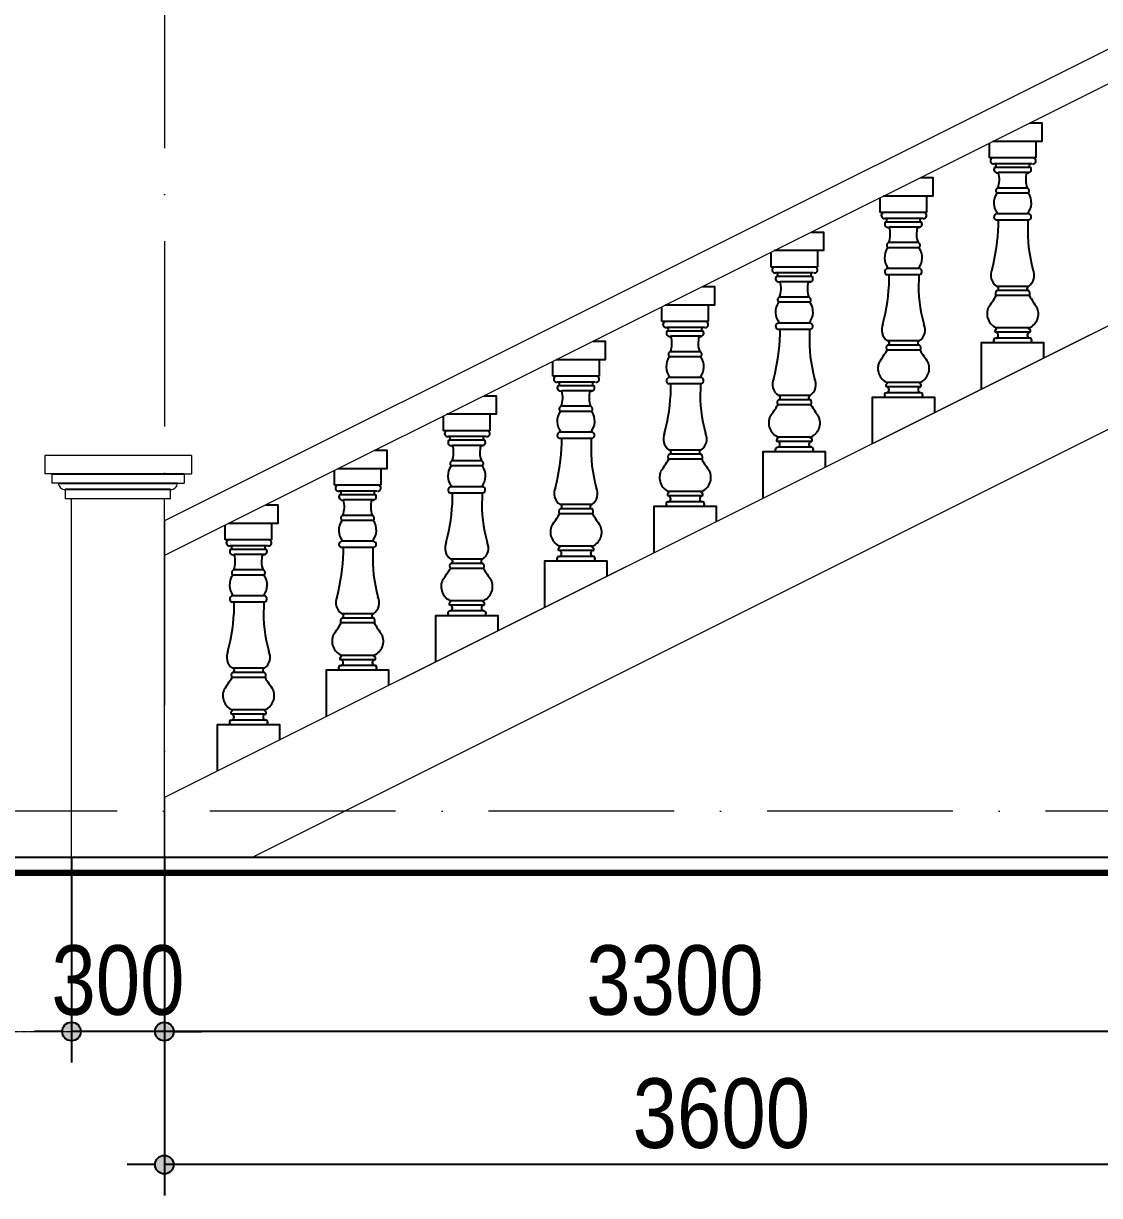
# Model space of a CAD drawing. Extents: x -79995 to 347433, y -157641 to 104789.
# Drawn here: x 68773 to 72251, y -30087 to -26298 of the extents above; entities that cross this region are included whole.
import ezdxf

# ---------------------------------------------------------------- set-up
doc = ezdxf.new("R2010")
doc.units = 0
doc.linetypes.add('ACAD_ISO10W100', pattern=[18, 12, -3, 0, -3])
doc.layers.get('DEFPOINTS').update_dxf_attribs({"linetype": 'CONTINUOUS'})
for name, color, linetype in [('DIM', 1, 'CONTINUOUS'), ('HATCH', 8, 'CONTINUOUS'), ('TUONG', 131, 'CONTINUOUS')]:
    doc.layers.add(name, color=color, linetype=linetype)
doc.layers.add('NET-THAY', color=2, linetype='CONTINUOUS', lineweight=13)
doc.layers.add('TRUC', color=24, linetype='CONTINUOUS', lineweight=0)
doc.styles.add('HEL-CONDENSE', font='')
doc.styles.get("Standard").update_dxf_attribs({"font": '', "height": 25})
doc.styles.get('HEL-CONDENSE').set_extended_font_data('VNI-Helve-Condense')
doc.styles.get('Standard').set_extended_font_data('VNI-Helve-Condense')
doc.dimstyles.new('D100', dxfattribs={"dimtxt": 225, "dimasz": 1.2, "dimexe": 100, "dimexo": 0, "dimgap": 50, "dimtad": 1, "dimdec": 0, "dimzin": 13, "dimdsep": 46, "dimtxsty": 'HEL-CONDENSE', "dimblk": 'D50', "dimcen": 0, "dimclrd": 1, "dimclre": 1, "dimclrt": 7, "dimadec": 0, "dimazin": 0, "dimtfac": 1, "dimtdec": 0, "dimtmove": 0, "dimatfit": 3, "dimldrblk": 'D50', "dimfxl": 1, "dimtolj": 1, "dimtzin": 13, "dimarcsym": 0})
doc.dimstyles.get("Standard").update_dxf_attribs({"dimtxt": 0.18, "dimasz": 0.18, "dimexe": 0.18, "dimexo": 0.0625, "dimgap": 0.09, "dimtad": 0, "dimtih": 1, "dimtoh": 1, "dimdec": 4, "dimzin": 0, "dimdsep": 46, "dimtxsty": 'Standard', "dimcen": 0.09, "dimadec": 0, "dimazin": 0, "dimtfac": 1, "dimtdec": 4, "dimtofl": 0, "dimtmove": 0, "dimatfit": 3, "dimfxl": 1, "dimtolj": 1, "dimtzin": 0, "dimarcsym": 0})

# ---------------------------------------------------------------- blocks, each defined once
blk = doc.blocks.new('D50')
at = {"layer": 'DIM'}
blk.add_hatch(color=256, dxfattribs=at).paths.add_polyline_path([(25, 0, 1), (-25, 0, 1)])
blk.add_line((25, 0), (100, 0), dxfattribs=at)
blk.add_circle((0, 0), 25, dxfattribs=at)
blk = doc.blocks.new('*D890')
at = {"layer": 'DEFPOINTS', "color": 0, "transparency": 16777216}
for p in [(69228.8, -29557.1), (72828.8, -29557.1), (69228.8, -29987.4)]:
    blk.add_point(p, dxfattribs=at)
at = {"layer": 'DIM', "color": 1, "lineweight": -2, "transparency": 16777216}
for p, q in [((69228.8, -29557.1), (69228.8, -30087.4)), ((72828.8, -29557.1), (72828.8, -30087.4)), ((72827.6, -29987.4), (69230, -29987.4))]:
    blk.add_line(p, q, dxfattribs=at)
at = {"layer": 'DIM', "color": 1, "lineweight": -2, "transparency": 16777216, "xscale": 1.199999999999999, "yscale": 1.199999999999999, "zscale": 1.199999999999999, "rotation": 180}
blk.add_blockref('D50', (69228.8, -29987.4), dxfattribs=at)
at = {"layer": 'DIM', "color": 1, "lineweight": -2, "transparency": 16777216, "xscale": 1.199999999999999, "yscale": 1.199999999999999, "zscale": 1.199999999999999}
blk.add_blockref('D50', (72828.8, -29987.4), dxfattribs=at)
at = {"layer": 'DIM', "color": 7, "transparency": 16777216, "insert": (71028.8, -29822.5), "char_height": 225, "attachment_point": 5, "style": 'HEL-CONDENSE'}
blk.add_mtext('\\A1;3600', dxfattribs=at)
blk = doc.blocks.new('*D1018')
at = {"layer": 'DEFPOINTS', "color": 0, "linetype": 'Continuous', "transparency": 16777216}
for p in [(69228.8, -28994.2), (72528.8, -28994.2), (69228.8, -29557.1)]:
    blk.add_point(p, dxfattribs=at)
at = {"layer": 'DIM', "color": 1, "linetype": 'Continuous', "lineweight": -2, "transparency": 16777216}
for p, q in [((69228.8, -28994.2), (69228.8, -29657.1)), ((72528.8, -28994.2), (72528.8, -29657.1)), ((72527.6, -29557.1), (69230, -29557.1))]:
    blk.add_line(p, q, dxfattribs=at)
at = {"layer": 'DIM', "color": 1, "linetype": 'Continuous', "lineweight": -2, "transparency": 16777216, "xscale": 1.199999999999999, "yscale": 1.199999999999999, "zscale": 1.199999999999999, "rotation": 180}
blk.add_blockref('D50', (69228.8, -29557.1), dxfattribs=at)
at = {"layer": 'DIM', "color": 1, "linetype": 'Continuous', "lineweight": -2, "transparency": 16777216, "xscale": 1.199999999999999, "yscale": 1.199999999999999, "zscale": 1.199999999999999}
blk.add_blockref('D50', (72528.8, -29557.1), dxfattribs=at)
at = {"layer": 'DIM', "color": 7, "linetype": 'Continuous', "transparency": 16777216, "insert": (70878.8, -29392.2), "char_height": 225, "attachment_point": 5, "style": 'HEL-CONDENSE'}
blk.add_mtext('\\A1;3300', dxfattribs=at)
blk = doc.blocks.new('*D1019')
at = {"layer": 'DEFPOINTS', "color": 0, "linetype": 'Continuous', "transparency": 16777216}
for p in [(68928.8, -28994.2), (69228.8, -28994.2), (68928.8, -29557.1)]:
    blk.add_point(p, dxfattribs=at)
at = {"layer": 'DIM', "color": 1, "linetype": 'Continuous', "lineweight": -2, "transparency": 16777216}
for p, q in [((68928.8, -28994.2), (68928.8, -29657.1)), ((69228.8, -28994.2), (69228.8, -29657.1)), ((69227.6, -29557.1), (68930, -29557.1))]:
    blk.add_line(p, q, dxfattribs=at)
at = {"layer": 'DIM', "color": 1, "linetype": 'Continuous', "lineweight": -2, "transparency": 16777216, "xscale": 1.199999999999999, "yscale": 1.199999999999999, "zscale": 1.199999999999999, "rotation": 180}
blk.add_blockref('D50', (68928.8, -29557.1), dxfattribs=at)
at = {"layer": 'DIM', "color": 1, "linetype": 'Continuous', "lineweight": -2, "transparency": 16777216, "xscale": 1.199999999999999, "yscale": 1.199999999999999, "zscale": 1.199999999999999}
blk.add_blockref('D50', (69228.8, -29557.1), dxfattribs=at)
at = {"layer": 'DIM', "color": 7, "linetype": 'Continuous', "transparency": 16777216, "insert": (69078.8, -29392.2), "char_height": 225, "attachment_point": 5, "style": 'HEL-CONDENSE'}
blk.add_mtext('\\A1;300', dxfattribs=at)

msp = doc.modelspace()

# ---------------------------------------------------------------- linework, layer by layer
at = {"layer": 'HATCH', "ltscale": 100}
for p, q in [((71894.87, -26732.575), (71894.87, -26684.955)), ((72044.87, -26679.458), (72044.87, -26732.575)), ((71909.56, -26732.575), (71894.87, -26732.575)), ((72032.226, -26751.533), (71910.025, -26751.533)), ((72033.919, -26732.575), (71910.33, -26732.575)), ((72044.87, -26732.575), (72033.919, -26732.575)), ((72028.313, -26763.626), (71911.427, -26763.626)), ((72023.074, -26780.149), (71924.406, -26780.149)), ((72017.241, -26830.037), (71922.499, -26830.037)), ((71542.084, -26908.968), (71542.084, -26861.348)), ((71692.084, -26855.851), (71692.084, -26908.968)), ((72020.415, -26846.292), (71919.325, -26846.292)), ((71556.774, -26908.968), (71542.084, -26908.968)), ((71679.44, -26927.926), (71557.239, -26927.926)), ((71681.133, -26908.968), (71557.544, -26908.968)), ((71675.527, -26940.019), (71558.641, -26940.019)), ((71692.084, -26908.968), (71681.133, -26908.968)), ((71917.182, -26933.981), (71917.182, -26933.981)), ((71924.182, -26949.919), (71924.182, -26933.981)), ((72019.297, -26933.981), (72019.297, -26949.919)), ((72022.558, -26933.981), (72022.558, -26933.981)), ((72022.558, -26933.981), (72022.558, -26933.981)), ((71670.288, -26956.542), (71571.62, -26956.542)), ((71664.455, -27006.43), (71569.713, -27006.43)), ((71189.298, -27085.361), (71189.298, -27037.741)), ((71339.298, -27032.244), (71339.298, -27085.361)), ((71667.629, -27022.686), (71566.539, -27022.686)), ((71203.988, -27085.361), (71189.298, -27085.361)), ((71328.347, -27085.361), (71204.758, -27085.361)), ((71339.298, -27085.361), (71328.347, -27085.361)), ((71326.653, -27104.319), (71204.453, -27104.319)), ((71322.741, -27116.413), (71205.855, -27116.413)), ((71317.502, -27132.935), (71218.834, -27132.935)), ((71564.396, -27110.374), (71564.396, -27110.374)), ((71571.396, -27126.312), (71571.396, -27110.374)), ((71666.511, -27110.374), (71666.511, -27126.312)), ((71669.772, -27110.374), (71669.772, -27110.374)), ((71669.772, -27110.374), (71669.772, -27110.374)), ((70986.512, -27208.637), (70986.512, -27261.754)), ((71314.843, -27199.079), (71213.753, -27199.079)), ((71311.669, -27182.823), (71216.927, -27182.823)), ((70836.512, -27261.754), (70836.512, -27214.134)), ((70851.201, -27261.754), (70836.512, -27261.754)), ((70973.867, -27280.712), (70851.666, -27280.712)), ((70975.561, -27261.754), (70851.972, -27261.754)), ((70986.512, -27261.754), (70975.561, -27261.754)), ((71917.801, -27285.89), (71917.801, -27282.387)), ((72022.94, -27282.387), (71917.801, -27282.387)), ((72022.94, -27285.89), (72022.94, -27282.387)), ((70969.955, -27292.806), (70853.068, -27292.806)), ((70964.716, -27309.328), (70866.048, -27309.328)), ((71211.61, -27286.767), (71211.61, -27286.767)), ((71218.61, -27302.705), (71218.61, -27286.767)), ((71313.725, -27286.767), (71313.725, -27302.705)), ((71316.986, -27286.767), (71316.986, -27286.767)), ((71316.986, -27286.767), (71316.986, -27286.767)), ((71916.581, -27296.401), (71914.312, -27296.401)), ((71914.312, -27315.417), (71916.581, -27315.417)), ((72024.16, -27296.401), (71916.581, -27296.401)), ((72024.113, -27315.417), (71916.581, -27315.417)), ((72024.16, -27296.401), (72026.429, -27296.401)), ((72026.429, -27315.417), (72024.16, -27315.417)), ((70958.882, -27359.216), (70864.141, -27359.216)), ((71869.87, -27329.456), (72069.87, -27329.456)), ((71909.608, -27328.683), (71909.608, -27325.928)), ((72031.132, -27329.456), (72031.132, -27325.928)), ((72069.87, -27329.456), (72069.87, -27380.079)), ((70483.726, -27438.147), (70483.726, -27390.527)), ((70633.726, -27385.03), (70633.726, -27438.147)), ((70962.057, -27375.472), (70860.967, -27375.472)), ((70498.415, -27438.147), (70483.726, -27438.147)), ((70621.081, -27457.105), (70498.88, -27457.105)), ((70622.774, -27438.147), (70499.186, -27438.147)), ((70617.169, -27469.199), (70500.282, -27469.199)), ((70633.726, -27438.147), (70622.774, -27438.147)), ((70858.824, -27463.161), (70858.824, -27463.161)), ((70865.824, -27479.098), (70865.824, -27463.161)), ((70960.938, -27463.161), (70960.938, -27479.098)), ((70964.2, -27463.161), (70964.2, -27463.161)), ((70964.2, -27463.161), (70964.2, -27463.161)), ((71563.795, -27472.794), (71561.526, -27472.794)), ((71671.373, -27472.794), (71563.795, -27472.794)), ((71565.015, -27462.283), (71565.015, -27458.78)), ((71670.154, -27458.78), (71565.015, -27458.78)), ((71670.154, -27462.283), (71670.154, -27458.78)), ((71671.373, -27472.794), (71673.643, -27472.794)), ((70611.93, -27485.721), (70513.261, -27485.721)), ((71517.084, -27505.849), (71717.084, -27505.849)), ((71556.822, -27505.076), (71556.822, -27502.321)), ((71561.526, -27491.81), (71563.795, -27491.81)), ((71671.327, -27491.81), (71563.795, -27491.81)), ((71673.643, -27491.81), (71671.373, -27491.81)), ((71678.346, -27505.849), (71678.346, -27502.321)), ((71717.084, -27505.849), (71717.084, -27556.472)), ((70606.096, -27535.609), (70511.355, -27535.609)), ((70130.939, -27614.54), (70130.939, -27566.92)), ((70280.939, -27561.423), (70280.939, -27614.54)), ((70609.271, -27551.865), (70508.181, -27551.865)), ((70145.629, -27614.54), (70130.939, -27614.54)), ((70269.988, -27614.54), (70146.4, -27614.54)), ((70280.939, -27614.54), (70269.988, -27614.54)), ((70268.295, -27633.498), (70146.094, -27633.498)), ((70264.383, -27645.592), (70147.496, -27645.592)), ((70259.143, -27662.114), (70160.475, -27662.114)), ((70506.037, -27639.554), (70506.037, -27639.554)), ((70513.037, -27655.491), (70513.037, -27639.554)), ((70608.152, -27639.554), (70608.152, -27655.491)), ((70611.414, -27639.554), (70611.414, -27639.554)), ((70611.414, -27639.554), (70611.414, -27639.554)), ((71211.009, -27649.188), (71208.739, -27649.188)), ((71318.587, -27649.188), (71211.009, -27649.188)), ((71212.229, -27638.677), (71212.229, -27635.173)), ((71317.367, -27635.173), (71212.229, -27635.173)), ((71317.367, -27638.677), (71317.367, -27635.173)), ((71318.587, -27649.188), (71320.857, -27649.188)), ((71164.298, -27682.242), (71364.298, -27682.242)), ((71204.036, -27681.469), (71204.036, -27678.714)), ((71208.739, -27668.203), (71211.009, -27668.203)), ((71318.541, -27668.203), (71211.009, -27668.203)), ((71320.857, -27668.203), (71318.587, -27668.203)), ((71325.56, -27682.242), (71325.56, -27678.714)), ((71364.298, -27682.242), (71364.298, -27732.865)), ((69928.153, -27737.816), (69928.153, -27790.933)), ((70256.484, -27728.258), (70155.394, -27728.258)), ((70253.31, -27712.002), (70158.569, -27712.002)), ((69778.153, -27790.933), (69778.153, -27743.313)), ((69792.843, -27790.933), (69778.153, -27790.933)), ((69915.509, -27809.891), (69793.308, -27809.891)), ((69917.202, -27790.933), (69793.613, -27790.933)), ((69928.153, -27790.933), (69917.202, -27790.933)), ((70153.251, -27815.947), (70153.251, -27815.947)), ((70160.251, -27831.884), (70160.251, -27815.947)), ((70255.366, -27815.947), (70255.366, -27831.884)), ((70258.628, -27815.947), (70258.628, -27815.947)), ((70258.628, -27815.947), (70258.628, -27815.947)), ((70859.442, -27815.07), (70859.442, -27811.566)), ((70964.581, -27811.566), (70859.442, -27811.566)), ((70964.581, -27815.07), (70964.581, -27811.566)), ((69911.596, -27821.985), (69794.71, -27821.985)), ((69906.357, -27838.507), (69807.689, -27838.507)), ((70858.223, -27825.581), (70855.953, -27825.581)), ((70855.953, -27844.597), (70858.223, -27844.597)), ((70965.801, -27825.581), (70858.223, -27825.581)), ((70965.755, -27844.597), (70858.223, -27844.597)), ((70965.801, -27825.581), (70968.07, -27825.581)), ((70968.07, -27844.597), (70965.801, -27844.597)), ((69900.524, -27888.395), (69805.782, -27888.395)), ((70811.512, -27858.635), (71011.512, -27858.635)), ((70851.25, -27857.862), (70851.25, -27855.107)), ((70972.774, -27858.635), (70972.774, -27855.107)), ((71011.512, -27858.635), (71011.512, -27909.258)), ((69425.367, -27967.326), (69425.367, -27919.707)), ((69575.367, -27914.209), (69575.367, -27967.326)), ((69903.698, -27904.651), (69802.608, -27904.651)), ((69440.057, -27967.326), (69425.367, -27967.326)), ((69564.416, -27967.326), (69440.827, -27967.326)), ((69575.367, -27967.326), (69564.416, -27967.326)), ((69562.723, -27986.284), (69440.522, -27986.284)), ((69558.81, -27998.378), (69441.924, -27998.378)), ((69800.465, -27992.34), (69800.465, -27992.34)), ((69807.465, -28008.278), (69807.465, -27992.34)), ((69902.58, -27992.34), (69902.58, -28008.278)), ((69905.841, -27992.34), (69905.841, -27992.34)), ((69905.841, -27992.34), (69905.841, -27992.34)), ((70505.436, -28001.974), (70503.167, -28001.974)), ((70613.015, -28001.974), (70505.436, -28001.974)), ((70506.656, -27991.463), (70506.656, -27987.959)), ((70611.795, -27987.959), (70506.656, -27987.959)), ((70611.795, -27991.463), (70611.795, -27987.959)), ((70613.015, -28001.974), (70615.284, -28001.974)), ((69553.571, -28014.9), (69454.903, -28014.9)), ((70458.726, -28035.028), (70658.726, -28035.028)), ((70498.464, -28034.255), (70498.464, -28031.501)), ((70503.167, -28020.99), (70505.436, -28020.99)), ((70612.969, -28020.99), (70505.436, -28020.99)), ((70615.284, -28020.99), (70613.015, -28020.99)), ((70619.988, -28035.028), (70619.988, -28031.501)), ((70658.726, -28035.028), (70658.726, -28085.651)), ((69550.912, -28081.044), (69449.822, -28081.044)), ((69547.738, -28064.788), (69452.996, -28064.788)), ((69447.679, -28168.733), (69447.679, -28168.733)), ((69454.679, -28184.671), (69454.679, -28168.733)), ((69549.794, -28168.733), (69549.794, -28184.671)), ((69553.055, -28168.733), (69553.055, -28168.733)), ((69553.055, -28168.733), (69553.055, -28168.733)), ((70152.65, -28178.367), (70150.381, -28178.367)), ((70260.229, -28178.367), (70152.65, -28178.367)), ((70153.87, -28167.856), (70153.87, -28164.352)), ((70259.009, -28164.352), (70153.87, -28164.352)), ((70259.009, -28167.856), (70259.009, -28164.352)), ((70260.229, -28178.367), (70262.498, -28178.367)), ((70105.939, -28211.421), (70305.939, -28211.421)), ((70145.678, -28210.648), (70145.678, -28207.894)), ((70150.381, -28197.383), (70152.65, -28197.383)), ((70260.183, -28197.383), (70152.65, -28197.383)), ((70262.498, -28197.383), (70260.229, -28197.383)), ((70267.201, -28211.421), (70267.201, -28207.894)), ((70305.939, -28211.421), (70305.939, -28262.044)), ((69801.084, -28344.249), (69801.084, -28340.745)), ((69906.223, -28340.745), (69801.084, -28340.745)), ((69906.223, -28344.249), (69906.223, -28340.745)), ((69792.891, -28387.042), (69792.891, -28384.287)), ((69799.864, -28354.76), (69797.595, -28354.76)), ((69797.595, -28373.776), (69799.864, -28373.776)), ((69907.443, -28354.76), (69799.864, -28354.76)), ((69907.396, -28373.776), (69799.864, -28373.776)), ((69907.443, -28354.76), (69909.712, -28354.76)), ((69909.712, -28373.776), (69907.443, -28373.776)), ((69914.415, -28387.814), (69914.415, -28384.287)), ((69753.153, -28387.814), (69953.153, -28387.814)), ((69953.153, -28387.814), (69953.153, -28438.437)), ((69447.078, -28531.153), (69444.809, -28531.153)), ((69554.656, -28531.153), (69447.078, -28531.153)), ((69448.298, -28520.642), (69448.298, -28517.138)), ((69553.437, -28517.138), (69448.298, -28517.138)), ((69553.437, -28520.642), (69553.437, -28517.138)), ((69554.656, -28531.153), (69556.926, -28531.153)), ((69400.367, -28564.207), (69600.367, -28564.207)), ((69440.105, -28563.435), (69440.105, -28560.68)), ((69444.809, -28550.169), (69447.078, -28550.169)), ((69554.61, -28550.169), (69447.078, -28550.169)), ((69556.926, -28550.169), (69554.656, -28550.169)), ((69561.629, -28564.207), (69561.629, -28560.68)), ((69600.367, -28564.207), (69600.367, -28614.83))]:
    msp.add_line(p, q, dxfattribs=at)
at = {"layer": 'HATCH'}
for p, q in [((72022.558, -26933.981), (71917.182, -26933.981)), ((72017.131, -26913.677), (71922.61, -26913.677)), ((71924.182, -26949.919), (71924.182, -26949.919)), ((71664.345, -27090.07), (71569.823, -27090.07)), ((71669.772, -27110.374), (71564.396, -27110.374)), ((71571.396, -27126.312), (71571.396, -27126.312)), ((72022.115, -27147.884), (71918.626, -27147.884)), ((72022.115, -27161.677), (71918.626, -27161.677)), ((72023.731, -27177.815), (71917.01, -27177.815)), ((71311.559, -27266.463), (71217.037, -27266.463)), ((71316.986, -27286.767), (71211.61, -27286.767)), ((71218.61, -27302.705), (71218.61, -27302.705)), ((71670.945, -27354.208), (71564.223, -27354.208)), ((71669.329, -27324.277), (71565.84, -27324.277)), ((71669.329, -27338.071), (71565.84, -27338.071)), ((70964.2, -27463.161), (70858.824, -27463.161)), ((70958.772, -27442.856), (70864.251, -27442.856)), ((70865.824, -27479.098), (70865.824, -27479.098)), ((71316.543, -27500.67), (71213.053, -27500.67)), ((71318.159, -27530.601), (71211.437, -27530.601)), ((71316.543, -27514.464), (71213.053, -27514.464)), ((70605.986, -27619.249), (70511.465, -27619.249)), ((70611.414, -27639.554), (70506.037, -27639.554)), ((70513.037, -27655.491), (70513.037, -27655.491)), ((70963.756, -27677.063), (70860.267, -27677.063)), ((70963.756, -27690.857), (70860.267, -27690.857)), ((70965.373, -27706.994), (70858.651, -27706.994)), ((70258.628, -27815.947), (70153.251, -27815.947)), ((70253.2, -27795.643), (70158.679, -27795.643)), ((70160.251, -27831.884), (70160.251, -27831.884)), ((70610.97, -27853.456), (70507.481, -27853.456)), ((70612.586, -27883.388), (70505.865, -27883.388)), ((70610.97, -27867.25), (70507.481, -27867.25)), ((69905.841, -27992.34), (69800.465, -27992.34)), ((69900.414, -27972.036), (69805.893, -27972.036)), ((69807.465, -28008.278), (69807.465, -28008.278)), ((70258.184, -28029.849), (70154.695, -28029.849)), ((70259.8, -28059.781), (70153.079, -28059.781)), ((70258.184, -28043.643), (70154.695, -28043.643)), ((69547.628, -28148.429), (69453.106, -28148.429)), ((69553.055, -28168.733), (69447.679, -28168.733)), ((69454.679, -28184.671), (69454.679, -28184.671)), ((69905.398, -28206.242), (69801.909, -28206.242)), ((69905.398, -28220.036), (69801.909, -28220.036)), ((69907.014, -28236.174), (69800.293, -28236.174)), ((69552.612, -28382.635), (69449.123, -28382.635)), ((69554.228, -28412.567), (69447.507, -28412.567)), ((69552.612, -28396.429), (69449.123, -28396.429))]:
    msp.add_line(p, q, dxfattribs=at)
at = {"layer": 'HATCH', "linetype": 'Continuous'}
for p, q in [((68864.751, -27754.245), (69292.751, -27754.245)), ((68886.751, -27784.245), (69270.751, -27784.245)), ((69248.751, -27804.245), (68908.751, -27804.245))]:
    msp.add_line(p, q, dxfattribs=at)
at = {"layer": 'HATCH', "ltscale": 100}
for points in [[(72025.865, -26619.458), (72064.87, -26619.458), (72064.87, -26679.458), (71905.865, -26679.458)], [(71673.079, -26795.851), (71712.084, -26795.851), (71712.084, -26855.851), (71553.079, -26855.851)], [(71320.293, -26972.244), (71359.297, -26972.244), (71359.297, -27032.244), (71200.293, -27032.244)], [(70967.506, -27148.637), (71006.511, -27148.637), (71006.511, -27208.637), (70847.506, -27208.637)], [(70614.72, -27325.03), (70653.725, -27325.03), (70653.725, -27385.03), (70494.72, -27385.03)], [(71869.87, -27480.079), (71869.87, -27329.456), (72069.87, -27329.456), (72069.87, -27380.079)], [(70261.934, -27501.423), (70300.939, -27501.423), (70300.939, -27561.423), (70141.934, -27561.423)], [(71517.084, -27656.472), (71517.084, -27505.849), (71717.084, -27505.849), (71717.084, -27556.472)], [(69909.148, -27677.816), (69948.153, -27677.816), (69948.153, -27737.816), (69789.148, -27737.816)], [(71164.298, -27832.865), (71164.298, -27682.242), (71364.298, -27682.242), (71364.298, -27732.865)], [(69556.362, -27854.209), (69595.367, -27854.209), (69595.367, -27914.209), (69436.362, -27914.209)], [(70811.512, -28009.258), (70811.512, -27858.635), (71011.512, -27858.635), (71011.512, -27909.258)], [(70458.726, -28185.651), (70458.726, -28035.028), (70658.726, -28035.028), (70658.726, -28085.651)], [(70105.939, -28362.044), (70105.939, -28211.421), (70305.939, -28211.421), (70305.939, -28262.044)], [(69753.153, -28538.437), (69753.153, -28387.814), (69953.153, -28387.814), (69953.153, -28438.437)], [(69400.367, -28714.83), (69400.367, -28564.207), (69600.367, -28564.207), (69600.367, -28614.83)]]:
    msp.add_lwpolyline(points, dxfattribs=at)
for centre, radius, start, end in [((71908.064, -26742.063), 9.605, 81.040631, 278.959369), ((71910.47, -26757.592), 6.11, 279.007448, 98.571037), ((72029.27, -26757.592), 6.11, 81.428963, 260.992552), ((72035.415, -26742.063), 9.605, 261.040631, 98.959369), ((71920.536, -26769.83), 11.021, 145.744992, 290.557589), ((71848.228, -26802.218), 79.31, 339.466044, 16.156511), ((72091.512, -26802.218), 79.31, 163.843489, 200.533956), ((72019.204, -26769.83), 11.021, 249.442411, 34.255008), ((71925.156, -26838.993), 9.342, 106.5212, 231.380323), ((72014.584, -26838.993), 9.342, 308.619677, 73.4788), ((71963.797, -26878.293), 54.789, 144.262557, 219.808496), ((71977.069, -26877.952), 53.677, 318.275356, 36.14377), ((71555.278, -26918.456), 9.605, 81.040631, 278.959369), ((71567.75, -26946.223), 11.021, 145.744992, 290.557589), ((71557.684, -26933.985), 6.11, 279.007448, 98.571037), ((71666.418, -26946.223), 11.021, 249.442411, 34.255008), ((71676.484, -26933.985), 6.11, 81.428963, 260.992552), ((71682.629, -26918.456), 9.605, 261.040631, 98.959369), ((71920.176, -26923.904), 10.513, 76.617422, 253.451061), ((72019.564, -26923.904), 10.513, 286.548939, 103.382578), ((71495.442, -26978.611), 79.31, 339.466044, 16.156511), ((71738.726, -26978.611), 79.31, 163.843489, 200.533956), ((71272.871, -26930.538), 651.6, 345.581319, 358.295588), ((72466.806, -26970.634), 447.989, 177.349759, 195.823706), ((71572.37, -27015.386), 9.342, 106.5212, 231.380323), ((71661.798, -27015.386), 9.342, 308.619677, 73.4788), ((71611.011, -27054.686), 54.789, 144.262557, 219.808496), ((71624.282, -27054.345), 53.677, 318.275356, 36.14377), ((71202.492, -27094.849), 9.605, 81.040631, 278.959369), ((71329.843, -27094.849), 9.605, 261.040631, 98.959369), ((71567.39, -27100.297), 10.513, 76.617422, 253.451061), ((71666.778, -27100.297), 10.513, 286.548939, 103.382578), ((71943.236, -27111.824), 43.657, 154.152613, 235.686764), ((71996.504, -27111.824), 43.657, 304.313236, 25.847387), ((71214.964, -27122.616), 11.021, 145.744992, 290.557589), ((71204.898, -27110.378), 6.11, 279.007448, 98.571037), ((71142.656, -27155.004), 79.31, 339.466044, 16.156511), ((71385.94, -27155.004), 79.31, 163.843489, 200.533956), ((71313.632, -27122.616), 11.021, 249.442411, 34.255008), ((71323.698, -27110.378), 6.11, 81.428963, 260.992552), ((70920.085, -27106.932), 651.6, 345.581319, 358.295588), ((72114.02, -27147.027), 447.989, 177.349759, 195.823706), ((71926.052, -27170.571), 11.586, 129.862327, 218.700417), ((71917.707, -27154.781), 6.958, 277.583686, 82.416314), ((72023.033, -27154.781), 6.958, 97.583686, 262.416314), ((72014.689, -27170.571), 11.586, 321.299583, 50.137673), ((71258.225, -27231.079), 54.789, 144.262557, 219.808496), ((71219.584, -27191.78), 9.342, 106.5212, 231.380323), ((71271.496, -27230.738), 53.677, 318.275356, 36.14377), ((71309.012, -27191.78), 9.342, 308.619677, 73.4788), ((71464.713, -26903.153), 529.161, 323.871034, 328.731295), ((72476.028, -26903.153), 529.161, 211.268705, 216.128966), ((71937.222, -27236.441), 49.882, 154.732845, 247.086312), ((72003.518, -27236.441), 49.882, 292.913688, 25.267155), ((70849.706, -27271.242), 9.605, 81.040631, 278.959369), ((70852.112, -27286.771), 6.11, 279.007448, 98.571037), ((70970.911, -27286.771), 6.11, 81.428963, 260.992552), ((70977.056, -27271.242), 9.605, 261.040631, 98.959369), ((71214.604, -27276.69), 10.513, 76.617422, 253.451061), ((71313.992, -27276.69), 10.513, 286.548939, 103.382578), ((71590.45, -27288.217), 43.657, 154.152613, 235.686764), ((71643.718, -27288.217), 43.657, 304.313236, 25.847387), ((70862.178, -27299.009), 11.021, 145.744992, 290.557589), ((70789.87, -27331.397), 79.31, 339.466044, 16.156511), ((71033.154, -27331.397), 79.31, 163.843489, 200.533956), ((70960.846, -27299.009), 11.021, 249.442411, 34.255008), ((70567.298, -27283.325), 651.6, 345.581319, 358.295588), ((71761.234, -27323.42), 447.989, 177.349759, 195.823706), ((71915.47, -27322.243), 6.923, 99.626037, 212.158594), ((71919.322, -27292.23), 6.519, 103.492344, 219.781058), ((71913.627, -27305.909), 9.956, 287.261156, 72.738844), ((72027.114, -27305.909), 9.956, 107.261156, 252.738844), ((72021.419, -27292.23), 6.519, 320.218942, 76.507656), ((72025.271, -27322.243), 6.923, 327.841406, 80.373963), ((70866.798, -27368.173), 9.342, 106.5212, 231.380323), ((70956.226, -27368.173), 9.342, 308.619677, 73.4788), ((71111.927, -27079.546), 529.161, 323.871034, 328.731295), ((71573.266, -27346.964), 11.586, 129.862327, 218.700417), ((71564.921, -27331.174), 6.958, 277.583686, 82.416314), ((71670.247, -27331.174), 6.958, 97.583686, 262.416314), ((71661.903, -27346.964), 11.586, 321.299583, 50.137673), ((72123.241, -27079.546), 529.161, 211.268705, 216.128966), ((70905.439, -27407.472), 54.789, 144.262557, 219.808496), ((70918.71, -27407.131), 53.677, 318.275356, 36.14377), ((71584.436, -27412.834), 49.882, 154.732845, 247.086312), ((71650.732, -27412.834), 49.882, 292.913688, 25.267155), ((70496.919, -27447.635), 9.605, 81.040631, 278.959369), ((70509.391, -27475.402), 11.021, 145.744992, 290.557589), ((70499.326, -27463.164), 6.11, 279.007448, 98.571037), ((70608.06, -27475.402), 11.021, 249.442411, 34.255008), ((70618.125, -27463.164), 6.11, 81.428963, 260.992552), ((70624.27, -27447.635), 9.605, 261.040631, 98.959369), ((70861.818, -27453.084), 10.513, 76.617422, 253.451061), ((70961.206, -27453.084), 10.513, 286.548939, 103.382578), ((71237.664, -27464.61), 43.657, 154.152613, 235.686764), ((71290.932, -27464.61), 43.657, 304.313236, 25.847387), ((71566.536, -27468.623), 6.519, 103.492344, 219.781058), ((71560.841, -27482.302), 9.956, 287.261156, 72.738844), ((71674.328, -27482.302), 9.956, 107.261156, 252.738844), ((71668.633, -27468.623), 6.519, 320.218942, 76.507656), ((70437.083, -27507.79), 79.31, 339.466044, 16.156511), ((70680.368, -27507.79), 79.31, 163.843489, 200.533956), ((70214.512, -27459.718), 651.6, 345.581319, 358.295588), ((71408.448, -27499.813), 447.989, 177.349759, 195.823706), ((71212.135, -27507.567), 6.958, 277.583686, 82.416314), ((71317.461, -27507.567), 6.958, 97.583686, 262.416314), ((71562.683, -27498.636), 6.923, 99.626037, 212.158594), ((71672.485, -27498.636), 6.923, 327.841406, 80.373963), ((70514.011, -27544.566), 9.342, 106.5212, 231.380323), ((70603.44, -27544.566), 9.342, 308.619677, 73.4788), ((70759.141, -27255.939), 529.161, 323.871034, 328.731295), ((71220.48, -27523.357), 11.586, 129.862327, 218.700417), ((71309.116, -27523.357), 11.586, 321.299583, 50.137673), ((71770.455, -27255.939), 529.161, 211.268705, 216.128966), ((70552.653, -27583.865), 54.789, 144.262557, 219.808496), ((70565.924, -27583.524), 53.677, 318.275356, 36.14377), ((71231.65, -27589.227), 49.882, 154.732845, 247.086312), ((71297.946, -27589.227), 49.882, 292.913688, 25.267155), ((70144.133, -27624.028), 9.605, 81.040631, 278.959369), ((70271.484, -27624.028), 9.605, 261.040631, 98.959369), ((70509.032, -27629.477), 10.513, 76.617422, 253.451061), ((70608.419, -27629.477), 10.513, 286.548939, 103.382578), ((70884.878, -27641.003), 43.657, 154.152613, 235.686764), ((70938.146, -27641.003), 43.657, 304.313236, 25.847387), ((70156.605, -27651.795), 11.021, 145.744992, 290.557589), ((70146.54, -27639.557), 6.11, 279.007448, 98.571037), ((70084.297, -27684.183), 79.31, 339.466044, 16.156511), ((70327.581, -27684.183), 79.31, 163.843489, 200.533956), ((70255.273, -27651.795), 11.021, 249.442411, 34.255008), ((70265.339, -27639.557), 6.11, 81.428963, 260.992552), ((69861.726, -27636.111), 651.6, 345.581319, 358.295588), ((71055.662, -27676.206), 447.989, 177.349759, 195.823706), ((71213.75, -27645.016), 6.519, 103.492344, 219.781058), ((71208.054, -27658.695), 9.956, 287.261156, 72.738844), ((71321.542, -27658.695), 9.956, 107.261156, 252.738844), ((71315.846, -27645.016), 6.519, 320.218942, 76.507656), ((70867.693, -27699.75), 11.586, 129.862327, 218.700417), ((70859.349, -27683.96), 6.958, 277.583686, 82.416314), ((70964.675, -27683.96), 6.958, 97.583686, 262.416314), ((70956.33, -27699.75), 11.586, 321.299583, 50.137673), ((71209.897, -27675.029), 6.923, 99.626037, 212.158594), ((71319.699, -27675.029), 6.923, 327.841406, 80.373963), ((70199.866, -27760.258), 54.789, 144.262557, 219.808496), ((70161.225, -27720.959), 9.342, 106.5212, 231.380323), ((70213.138, -27759.918), 53.677, 318.275356, 36.14377), ((70250.654, -27720.959), 9.342, 308.619677, 73.4788), ((70406.355, -27432.332), 529.161, 323.871034, 328.731295), ((71417.669, -27432.332), 529.161, 211.268705, 216.128966), ((70878.864, -27765.62), 49.882, 154.732845, 247.086312), ((70945.16, -27765.62), 49.882, 292.913688, 25.267155), ((69791.347, -27800.421), 9.605, 81.040631, 278.959369), ((69793.753, -27815.951), 6.11, 279.007448, 98.571037), ((69912.553, -27815.951), 6.11, 81.428963, 260.992552), ((69918.698, -27800.421), 9.605, 261.040631, 98.959369), ((70156.246, -27805.87), 10.513, 76.617422, 253.451061), ((70255.633, -27805.87), 10.513, 286.548939, 103.382578), ((70532.091, -27817.396), 43.657, 154.152613, 235.686764), ((70585.36, -27817.396), 43.657, 304.313236, 25.847387), ((70860.963, -27821.409), 6.519, 103.492344, 219.781058), ((70963.06, -27821.409), 6.519, 320.218942, 76.507656), ((69803.819, -27828.188), 11.021, 145.744992, 290.557589), ((69731.511, -27860.576), 79.31, 339.466044, 16.156511), ((69974.795, -27860.576), 79.31, 163.843489, 200.533956), ((69902.487, -27828.188), 11.021, 249.442411, 34.255008), ((69508.94, -27812.504), 651.6, 345.581319, 358.295588), ((70702.876, -27852.599), 447.989, 177.349759, 195.823706), ((70506.563, -27860.353), 6.958, 277.583686, 82.416314), ((70611.889, -27860.353), 6.958, 97.583686, 262.416314), ((70857.111, -27851.422), 6.923, 99.626037, 212.158594), ((70855.268, -27835.089), 9.956, 287.261156, 72.738844), ((70968.755, -27835.089), 9.956, 107.261156, 252.738844), ((70966.913, -27851.422), 6.923, 327.841406, 80.373963), ((69808.439, -27897.352), 9.342, 106.5212, 231.380323), ((69897.867, -27897.352), 9.342, 308.619677, 73.4788), ((70053.568, -27608.725), 529.161, 323.871034, 328.731295), ((70514.907, -27876.143), 11.586, 129.862327, 218.700417), ((70603.544, -27876.143), 11.586, 321.299583, 50.137673), ((71064.883, -27608.725), 529.161, 211.268705, 216.128966), ((69847.08, -27936.651), 54.789, 144.262557, 219.808496), ((69860.352, -27936.311), 53.677, 318.275356, 36.14377), ((70526.078, -27942.013), 49.882, 154.732845, 247.086312), ((70592.374, -27942.013), 49.882, 292.913688, 25.267155), ((69438.561, -27976.814), 9.605, 81.040631, 278.959369), ((69565.912, -27976.814), 9.605, 261.040631, 98.959369), ((69451.033, -28004.581), 11.021, 145.744992, 290.557589), ((69440.967, -27992.344), 6.11, 279.007448, 98.571037), ((69549.701, -28004.581), 11.021, 249.442411, 34.255008), ((69559.767, -27992.344), 6.11, 81.428963, 260.992552), ((69803.459, -27982.263), 10.513, 76.617422, 253.451061), ((69902.847, -27982.263), 10.513, 286.548939, 103.382578), ((70179.305, -27993.789), 43.657, 154.152613, 235.686764), ((70232.573, -27993.789), 43.657, 304.313236, 25.847387), ((70508.177, -27997.802), 6.519, 103.492344, 219.781058), ((70502.482, -28011.482), 9.956, 287.261156, 72.738844), ((70615.969, -28011.482), 9.956, 107.261156, 252.738844), ((70610.274, -27997.802), 6.519, 320.218942, 76.507656), ((69378.725, -28036.969), 79.31, 339.466044, 16.156511), ((69622.009, -28036.969), 79.31, 163.843489, 200.533956), ((69156.154, -27988.897), 651.6, 345.581319, 358.295588), ((70350.089, -28028.992), 447.989, 177.349759, 195.823706), ((70153.777, -28036.746), 6.958, 277.583686, 82.416314), ((70259.102, -28036.746), 6.958, 97.583686, 262.416314), ((70504.325, -28027.815), 6.923, 99.626037, 212.158594), ((70614.126, -28027.815), 6.923, 327.841406, 80.373963), ((69494.294, -28113.045), 54.789, 144.262557, 219.808496), ((69455.653, -28073.745), 9.342, 106.5212, 231.380323), ((69507.565, -28112.704), 53.677, 318.275356, 36.14377), ((69545.081, -28073.745), 9.342, 308.619677, 73.4788), ((69700.782, -27785.118), 529.161, 323.871034, 328.731295), ((70162.121, -28052.536), 11.586, 129.862327, 218.700417), ((70250.758, -28052.536), 11.586, 321.299583, 50.137673), ((70712.097, -27785.118), 529.161, 211.268705, 216.128966), ((70173.291, -28118.406), 49.882, 154.732845, 247.086312), ((70239.588, -28118.406), 49.882, 292.913688, 25.267155), ((69450.673, -28158.656), 10.513, 76.617422, 253.451061), ((69550.061, -28158.656), 10.513, 286.548939, 103.382578), ((69826.519, -28170.182), 43.657, 154.152613, 235.686764), ((69879.787, -28170.182), 43.657, 304.313236, 25.847387), ((68803.368, -28165.29), 651.6, 345.581319, 358.295588), ((69997.303, -28205.385), 447.989, 177.349759, 195.823706), ((70155.391, -28174.195), 6.519, 103.492344, 219.781058), ((70149.696, -28187.875), 9.956, 287.261156, 72.738844), ((70263.183, -28187.875), 9.956, 107.261156, 252.738844), ((70257.488, -28174.195), 6.519, 320.218942, 76.507656), ((69809.335, -28228.929), 11.586, 129.862327, 218.700417), ((69800.99, -28213.139), 6.958, 277.583686, 82.416314), ((69906.316, -28213.139), 6.958, 97.583686, 262.416314), ((69897.972, -28228.929), 11.586, 321.299583, 50.137673), ((70151.539, -28204.209), 6.923, 99.626037, 212.158594), ((70261.34, -28204.209), 6.923, 327.841406, 80.373963), ((69347.996, -27961.511), 529.161, 323.871034, 328.731295), ((70359.311, -27961.511), 529.161, 211.268705, 216.128966), ((69820.505, -28294.799), 49.882, 154.732845, 247.086312), ((69886.801, -28294.799), 49.882, 292.913688, 25.267155), ((69473.733, -28346.576), 43.657, 154.152613, 235.686764), ((69527.001, -28346.576), 43.657, 304.313236, 25.847387), ((69802.605, -28350.588), 6.519, 103.492344, 219.781058), ((69904.702, -28350.588), 6.519, 320.218942, 76.507656), ((69448.204, -28389.532), 6.958, 277.583686, 82.416314), ((69553.53, -28389.532), 6.958, 97.583686, 262.416314), ((69798.753, -28380.602), 6.923, 99.626037, 212.158594), ((69796.91, -28364.268), 9.956, 287.261156, 72.738844), ((69910.397, -28364.268), 9.956, 107.261156, 252.738844), ((69908.554, -28380.602), 6.923, 327.841406, 80.373963), ((68995.21, -28137.904), 529.161, 323.871034, 328.731295), ((69456.549, -28405.322), 11.586, 129.862327, 218.700417), ((69545.186, -28405.322), 11.586, 321.299583, 50.137673), ((70006.524, -28137.904), 529.161, 211.268705, 216.128966), ((69467.719, -28471.192), 49.882, 154.732845, 247.086312), ((69534.015, -28471.192), 49.882, 292.913688, 25.267155), ((69449.819, -28526.981), 6.519, 103.492344, 219.781058), ((69444.124, -28540.661), 9.956, 287.261156, 72.738844), ((69557.611, -28540.661), 9.956, 107.261156, 252.738844), ((69551.916, -28526.981), 6.519, 320.218942, 76.507656), ((69445.966, -28556.995), 6.923, 99.626037, 212.158594), ((69555.768, -28556.995), 6.923, 327.841406, 80.373963)]:
    msp.add_arc(centre, radius, start, end, dxfattribs=at)
at = {"layer": 'NET-THAY'}
for p, q in [((72292.683, -26374.245), (69228.751, -27906.211)), ((72316.29, -26474.245), (69228.751, -28018.014)), ((72281.538, -27274.245), (69228.751, -28800.638)), ((72220.393, -27304.817), (69228.751, -28800.638)), ((69317.015, -27694.245), (68842.751, -27694.245)), ((68842.751, -27694.245), (68842.751, -27754.245)), ((69317.015, -27694.245), (69317.015, -27754.245)), ((68864.751, -27754.245), (68842.751, -27754.245)), ((68864.751, -27754.245), (68864.751, -27784.245)), ((69292.751, -27754.245), (69292.751, -27784.245)), ((69292.751, -27754.245), (69317.015, -27754.245)), ((68886.751, -27784.245), (68864.751, -27784.245)), ((68908.751, -27804.245), (68908.751, -27834.248)), ((69248.751, -27834.248), (69248.751, -27804.245)), ((69270.751, -27784.245), (69292.751, -27784.245)), ((69248.751, -27834.248), (68908.751, -27834.248)), ((68928.751, -28994.245), (68928.751, -27834.248)), ((69228.751, -28770.638), (69228.751, -27834.248)), ((69228.751, -28994.245), (69228.751, -28770.638)), ((69228.751, -28994.245), (69228.751, -28770.638))]:
    msp.add_line(p, q, dxfattribs=at)
msp.add_lwpolyline([(72628.751, -27574.245), (72352.358, -27574.245), (69512.358, -28994.245)], dxfattribs=at)
for centre, start, end in [((68906.814, -27784.276), 179.91109, 275.541532), ((69250.689, -27784.276), 264.458468, 0.08891)]:
    msp.add_arc(centre, 20.063, start, end, dxfattribs=at)
at = {"layer": 'TRUC', "linetype": 'ACAD_ISO10W100', "ltscale": 50}
for p, q in [((69228.751, -15300.064), (69228.751, -29557.122)), ((89778.351, -28844.245), (68709.007, -28844.245))]:
    msp.add_line(p, q, dxfattribs=at)
at = {"layer": 'TRUC', "linetype": 'ACAD_ISO10W100', "ltscale": 0.2}
msp.add_lwpolyline([(89778.351, -15300.064), (68709.007, -15300.064), (68709.007, -29557.122), (89778.351, -29557.122)], close=True, dxfattribs=at)
at = {"layer": 'TUONG'}
msp.add_line((89778.351, -28994.245), (68709.007, -28994.245), dxfattribs=at)
at = {"layer": 'TUONG', "const_width": 20}
msp.add_lwpolyline([(89778.351, -29044.245), (68709.007, -29044.245)], dxfattribs=at)

# ---------------------------------------------------------------- dimensions: what is measured, and where the dimension line sits
at = {"layer": 'DIM', "linetype": 'Continuous'}
dim = msp.add_linear_dim(base=(68928.751, -29557.122), p1=(69228.751, -28994.245), p2=(68928.751, -28994.245), dimstyle='D100', override={"dimtmove": 1}, dxfattribs=at)
dim.commit()
dim.dimension.update_dxf_attribs({"geometry": '*D1019', "text_midpoint": (69078.751, -29557.122), "dimtype": 160})
dim = msp.add_linear_dim(base=(69228.751, -29557.122), p1=(72528.751, -28994.245), p2=(69228.751, -28994.245), dimstyle='D100', override={"dimtmove": 1}, dxfattribs=at)
dim.commit()
dim.dimension.update_dxf_attribs({"geometry": '*D1018', "text_midpoint": (70878.751, -29392.222)})
at = {"layer": 'DIM'}
dim = msp.add_linear_dim(base=(69228.751, -29987.373), p1=(72828.751, -29557.122), p2=(69228.751, -29557.122), dimstyle='Standard', override={"dimtxt": 225, "dimasz": 1.2, "dimexe": 100, "dimexo": 0, "dimgap": 50, "dimtad": 1, "dimtih": 0, "dimtoh": 0, "dimdec": 2, "dimzin": 13, "dimtxsty": 'HEL-CONDENSE', "dimblk": 'D50', "dimcen": 0, "dimclrd": 1, "dimclre": 1, "dimclrt": 7, "dimtdec": 2, "dimtofl": 1, "dimldrblk": 'D50', "dimtzin": 13}, dxfattribs=at)
dim.commit()
dim.dimension.update_dxf_attribs({"geometry": '*D890', "text_midpoint": (71028.751, -29822.473)})

doc.saveas('drawing.dxf')
